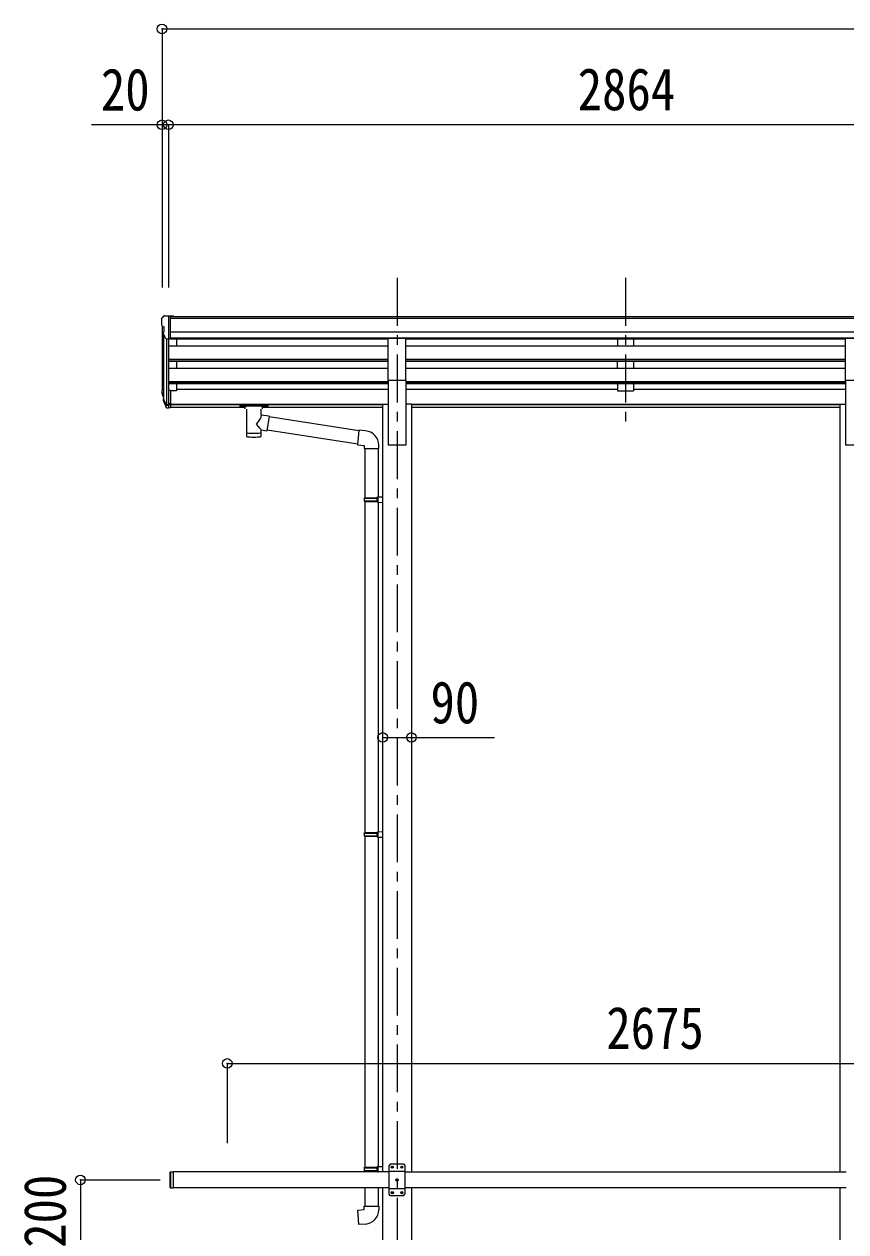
# Model space of a CAD drawing. Units: millimetres at full size, sheet at 1:30. Extents: x -8432 to 8432, y -5820 to 5820.
# Drawn here: x -522 to 2051, y -2825 to 955 of the extents above; entities that cross this region are included whole.
import ezdxf
from ezdxf.enums import TextEntityAlignment as Align

# ---------------------------------------------------------------- set-up
doc = ezdxf.new("R2010")
doc.units = ezdxf.units.MM
doc.header["$LTSCALE"] = 30
doc.header["$PDMODE"] = 32
doc.header["$PDSIZE"] = 30
doc.linetypes.add('CHAIN1', pattern=[8, 5, -1, 1, -1])
for name, color, linetype, lineweight in [('0-1_本体', 5, 'CHAIN1', 9), ('0-3_ELV2', 4, 'Continuous', 9), ('0-6_OTH_LINE', 6, 'Continuous', 9), ('0-9_OUTLINE', 7, 'Continuous', 9)]:
    doc.layers.add(name, color=color, linetype=linetype, lineweight=lineweight)
doc.styles.add('ＭＳ ゴシック', font='')
doc.styles.get('ＭＳ ゴシック').set_extended_font_data('MS Gothic')

msp = doc.modelspace()

# ---------------------------------------------------------------- linework, layer by layer
at = {"layer": '0-1_本体'}
for p, q in [((645.38, 161.49), (645.38, -3512.91)), ((1361.38, 161.49), (1361.38, -316.02))]:
    msp.add_line(p, q, dxfattribs=at)
at = {"layer": '0-3_ELV2'}
for p, q in [((-85.71, 41.52), (-89.78, 35.71)), ((-82.62, 42.09), (-84.96, 41.95)), ((-82.62, 42.09), (-64.12, 42.09)), ((-70.62, 42.09), (-70.62, -191.63)), ((-64.12, 42.09), (-54.12, 42)), ((-64.12, -29.9), (-64.12, 42.09)), ((-64.12, 40.49), (2776.88, 40.49)), ((-54.12, 40.49), (-54.12, 42)), ((-92.62, 32.72), (-92.62, 32.09)), ((-90.62, 11.51), (-90.62, -191.27)), ((-90.09, 10.9), (-84.77, 7.84)), ((-84.62, 7.58), (-84.62, -8.7)), ((-64.12, 35.27), (2776.88, 35.27)), ((-78.25, -29.08), (-87.25, -13.49)), ((-85.65, -16.26), (-85.65, -217.98)), ((-76.63, -30.42), (-76.63, -236.41)), ((-70.62, -30.9), (-75.83, -30.58)), ((-64.12, -29.9), (-70.62, -29.9)), ((-64.12, -8.26), (2786.88, -8.26)), ((-64.12, -26.11), (2786.88, -26.11)), ((-64.12, -29.36), (617.88, -29.36)), ((-45.62, -29.36), (-45.62, -51.43)), ((617.88, -160.34), (617.88, -28.54)), ((672.88, -28.54), (617.88, -28.54)), ((672.88, -160.34), (672.88, -28.54)), ((672.88, -29.36), (2049.88, -29.36)), ((1336.38, -29.46), (1336.38, -51.33)), ((1386.38, -29.46), (1386.38, -51.33)), ((2049.88, -160.34), (2049.88, -28.54)), ((2104.88, -28.54), (2049.88, -28.54)), ((-70.62, -51.43), (617.88, -51.43)), ((672.88, -51.43), (2049.88, -51.43)), ((1336.38, -51.33), (1386.38, -51.33)), ((-70.62, -93.3), (617.88, -93.3)), ((-70.62, -94.8), (617.88, -94.8)), ((-70.62, -99.12), (617.88, -99.12)), ((-45.62, -99.12), (-45.62, -121.53)), ((672.88, -93.3), (2049.88, -93.3)), ((672.88, -94.8), (2049.88, -94.8)), ((672.88, -99.12), (2049.88, -99.12)), ((1336.38, -121.43), (1336.38, -99.12)), ((1386.38, -99.12), (1386.38, -121.43)), ((-70.62, -121.53), (617.88, -121.53)), ((672.88, -121.53), (2049.88, -121.53)), ((1336.38, -121.43), (1386.38, -121.43)), ((-70.62, -163.41), (617.88, -163.41)), ((-70.62, -164.9), (617.88, -164.9)), ((-70.62, -169.22), (617.88, -169.22)), ((-45.62, -169.22), (-45.62, -192.27)), ((-45.62, -187.32), (617.88, -187.32)), ((617.88, -160.34), (617.88, -362.91)), ((672.88, -160.34), (617.88, -160.34)), ((672.88, -160.34), (672.88, -362.91)), ((672.88, -163.41), (2049.88, -163.41)), ((672.88, -164.9), (2049.88, -164.9)), ((672.88, -169.22), (2049.88, -169.22)), ((672.88, -187.32), (1336.38, -187.32)), ((1336.38, -169.22), (1336.38, -192.27)), ((1386.38, -169.22), (1386.38, -192.27)), ((1386.38, -187.32), (2049.88, -187.32)), ((2049.88, -160.34), (2049.88, -362.91)), ((2104.88, -160.34), (2049.88, -160.34)), ((-89.53, -205.82), (-85.65, -213.77)), ((-88.93, -204.45), (-85.65, -211.51)), ((-87.22, -217.1), (-86.88, -221.5)), ((-86.88, -221.5), (-78.07, -245.05)), ((-86.26, -220.94), (-78.07, -237.12)), ((-77.06, -235.99), (-84.81, -220.58)), ((-70.62, -191.63), (-70.62, -246.41)), ((-64.12, -191.63), (-70.62, -191.63)), ((-64.12, -191.63), (-64.12, -245.67)), ((-45.62, -192.27), (-64.12, -192.27)), ((1336.38, -192.27), (1386.38, -192.27)), ((-70.62, -236.67), (-75.76, -236.67)), ((-70.62, -238.47), (-75.47, -238.47)), ((-70.62, -246.41), (-75.47, -246.41)), ((-64.12, -231.77), (-70.62, -231.77)), ((-64.12, -236.65), (-70.62, -236.65)), ((-64.12, -245.67), (-70.62, -245.67)), ((-64.12, -234.34), (600.18, -234.34)), ((-64.12, -235.73), (600.18, -235.73)), ((-64.12, -243.42), (169.88, -243.42)), ((223.88, -243.42), (600.18, -243.42)), ((600.18, -233.91), (617.88, -233.91)), ((600.18, -233.91), (600.18, -2637.91)), ((690.58, -233.91), (672.88, -233.91)), ((690.58, -233.91), (690.58, -2637.91)), ((690.58, -234.34), (2032.18, -234.34)), ((690.58, -235.73), (2032.18, -235.73)), ((690.58, -243.42), (2032.18, -243.42)), ((2032.18, -233.91), (2049.88, -233.91)), ((2032.18, -233.91), (2032.18, -2637.91)), ((672.88, -362.91), (617.88, -362.91)), ((2104.88, -362.91), (2049.88, -362.91)), ((-65.62, -2639.91), (-63.62, -2637.91)), ((-65.62, -2639.91), (-65.62, -2685.91)), ((-63.62, -2637.91), (-63.62, -2687.91)), ((-63.62, -2637.91), (-55.62, -2637.91)), ((-55.62, -2637.91), (-55.62, -2687.91)), ((620.38, -2637.91), (-55.62, -2637.91)), ((625.38, -2612.91), (620.38, -2617.91)), ((620.38, -2707.91), (620.38, -2617.91)), ((620.38, -2635.61), (670.38, -2635.61)), ((625.38, -2612.91), (665.38, -2612.91)), ((629.12, -2623.33), (628.28, -2623.33)), ((631.64, -2622.49), (632.48, -2622.49)), ((659.12, -2623.33), (658.28, -2623.33)), ((661.64, -2622.49), (662.48, -2622.49)), ((665.38, -2612.91), (670.38, -2617.91)), ((670.38, -2617.91), (670.38, -2707.91)), ((670.38, -2637.91), (2052.38, -2637.91)), ((644.12, -2663.33), (643.28, -2663.33)), ((646.64, -2662.49), (647.48, -2662.49)), ((-65.62, -2685.91), (-63.62, -2687.91)), ((-63.62, -2687.91), (-55.62, -2687.91)), ((620.38, -2687.91), (-55.62, -2687.91)), ((600.38, -2687.91), (600.38, -3412.91)), ((620.38, -2690.21), (670.38, -2690.21)), ((625.38, -2712.91), (620.38, -2707.91)), ((665.38, -2712.91), (625.38, -2712.91)), ((629.12, -2703.33), (628.28, -2703.33)), ((631.64, -2702.49), (632.48, -2702.49)), ((659.12, -2703.33), (658.28, -2703.33)), ((661.64, -2702.49), (662.48, -2702.49)), ((665.38, -2712.91), (670.38, -2707.91)), ((2052.38, -2687.91), (670.38, -2687.91)), ((690.38, -2687.91), (690.38, -3412.91)), ((2032.38, -2687.91), (2032.38, -3412.91))]:
    msp.add_line(p, q, dxfattribs=at)
for points in [[(628.28, -2623.33), (628.28, -2622.49), (629.12, -2622.49)], [(629.96, -2621.65), (629.96, -2620.81), (630.8, -2620.81), (630.8, -2621.65)], [(630.8, -2624.17), (630.8, -2625.01), (629.96, -2625.01), (629.96, -2624.17)], [(632.48, -2622.49), (632.48, -2623.33), (631.64, -2623.33)], [(658.28, -2623.33), (658.28, -2622.49), (659.12, -2622.49)], [(659.96, -2621.65), (659.96, -2620.81), (660.8, -2620.81), (660.8, -2621.65)], [(660.8, -2624.17), (660.8, -2625.01), (659.96, -2625.01), (659.96, -2624.17)], [(662.48, -2622.49), (662.48, -2623.33), (661.64, -2623.33)], [(643.28, -2663.33), (643.28, -2662.49), (644.12, -2662.49)], [(644.96, -2661.65), (644.96, -2660.81), (645.8, -2660.81), (645.8, -2661.65)], [(645.8, -2664.17), (645.8, -2665.01), (644.96, -2665.01), (644.96, -2664.17)], [(647.48, -2662.49), (647.48, -2663.33), (646.64, -2663.33)], [(628.28, -2703.33), (628.28, -2702.49), (629.12, -2702.49)], [(629.96, -2701.65), (629.96, -2700.81), (630.8, -2700.81), (630.8, -2701.65)], [(630.8, -2704.17), (630.8, -2705.01), (629.96, -2705.01), (629.96, -2704.17)], [(632.48, -2702.49), (632.48, -2703.33), (631.64, -2703.33)], [(658.28, -2703.33), (658.28, -2702.49), (659.12, -2702.49)], [(659.96, -2701.65), (659.96, -2700.81), (660.8, -2700.81), (660.8, -2701.65)], [(660.8, -2704.17), (660.8, -2705.01), (659.96, -2705.01), (659.96, -2704.17)], [(662.48, -2702.49), (662.48, -2703.33), (661.64, -2703.33)]]:
    msp.add_lwpolyline(points, dxfattribs=at)
for centre in [(630.38, -2622.91), (660.38, -2622.91), (645.38, -2662.91), (630.38, -2702.91), (660.38, -2702.91)]:
    msp.add_circle(centre, 3.5, dxfattribs=at)
for centre, radius, start, end in [((-84.9, 40.95), 1, 93.5, 145), ((-89.62, 32.72), 3, 93, 180), ((109.38, 32.09), 202, 180, 184.94904), ((-85.72, 15.28), 6.18, 185.7035, 224.99897), ((-84.92, 7.58), 0.3, 0, 60), ((-84.65, -11.99), 3, 94.7167, 210), ((-84.92, -8.7), 0.3, 274.7167, 0), ((-75.65, -27.58), 3, 210, 266.5), ((-61.44, -196.71), 29.53, 186.50806, 197.98144), ((-60.04, -194.95), 30.41, 187.1552, 198.19734), ((629.12, -2621.65), 0.84, 270, 0), ((629.12, -2624.17), 0.84, 0, 90), ((631.64, -2621.65), 0.84, 180, 270), ((631.64, -2624.17), 0.84, 90, 180), ((659.12, -2621.65), 0.84, 270, 0), ((659.12, -2624.17), 0.84, 0, 90), ((661.64, -2621.65), 0.84, 180, 270), ((661.64, -2624.17), 0.84, 90, 180), ((644.12, -2661.65), 0.84, 270, 0), ((644.12, -2664.17), 0.84, 0, 90), ((646.64, -2661.65), 0.84, 180, 270), ((646.64, -2664.17), 0.84, 90, 180), ((629.12, -2701.65), 0.84, 270, 0), ((629.12, -2704.17), 0.84, 0, 90), ((631.64, -2701.65), 0.84, 180, 270), ((631.64, -2704.17), 0.84, 90, 180), ((659.12, -2701.65), 0.84, 270, 0), ((659.12, -2704.17), 0.84, 0, 90), ((661.64, -2701.65), 0.84, 180, 270), ((661.64, -2704.17), 0.84, 90, 180)]:
    msp.add_arc(centre, radius, start, end, dxfattribs=at)
for centre, major_axis, ratio, start_param, end_param in [((-1.97, -197.14), (-89.06, 1.43), 0.57596, 6.1962358, 6.3678173), ((-2.76, -190.46), (87.93, 4.42), 0.541684, 3.0659337, 3.2228513), ((-85.91, -217.1), (1.3, 0), 0.90356, 1.3700892, 3.347195), ((0.01, -200.91), (-89.07, 0), 0.90356, 0.2056023, 0.2515348), ((-0.71, -197.04), (-88.05, 0), 0.90356, 0.2662965, 0.3003836), ((-75.47, -235.76), (-3, 0), 0.90356, 0.5235988, 1.5707963), ((-75.47, -243.7), (3, 0), 0.90356, 3.6651914, 4.712389), ((-75.76, -235.31), (-1.5, 0), 0.90356, 0.5235988, 1.5707963)]:
    msp.add_ellipse(centre, major_axis=major_axis, ratio=ratio, start_param=start_param, end_param=end_param, dxfattribs=at)
at = {"layer": '0-6_OTH_LINE'}
for p, q in [((-90.62, 940.49), (5677.38, 940.49)), ((-90.62, 940.48), (-90.62, 130.91)), ((-90.62, 640.48), (-311.58, 640.48)), ((-90.62, 640.48), (-90.62, 130.91)), ((-70.62, 640.48), (-90.62, 640.48)), ((-70.62, 640.48), (-70.62, 130.91)), ((2793.38, 640.48), (-70.62, 640.48)), ((600.58, -1277.61), (690.58, -1277.61)), ((690.58, -1277.61), (951.08, -1277.61)), ((113.78, -2298.16), (113.78, -2548.16)), ((113.78, -2298.16), (2788.38, -2298.16)), ((-346.22, -2662.91), (-96.22, -2662.91)), ((-346.22, -2662.91), (-346.22, -2862.91))]:
    msp.add_line(p, q, dxfattribs=at)
for p in [(-90.62, 940.48), (-90.62, 640.48), (-70.62, 640.48), (600.58, -1277.61), (690.58, -1277.61), (113.78, -2298.16), (-346.22, -2662.91)]:
    msp.add_point(p, dxfattribs=at)
at = {"layer": '0-9_OUTLINE'}
for p, q in [((153.38, -236.51), (153.38, -242.27)), ((155.38, -235.85), (238.38, -235.85)), ((155.38, -238.03), (238.38, -238.03)), ((155.38, -242.93), (169.88, -242.93)), ((169.88, -248.58), (169.88, -242.03)), ((173.98, -249.5), (173.96, -334.94)), ((219.78, -268.24), (219.78, -249.5)), ((223.88, -248.58), (223.88, -242.03)), ((223.88, -242.93), (238.38, -242.93)), ((240.38, -236.51), (240.38, -242.27)), ((244.99, -272.15), (219.77, -268.24)), ((244.99, -272.15), (237.97, -317.41)), ((525.99, -317.8), (244.68, -274.16)), ((219.79, -334.94), (219.77, -314.27)), ((219.77, -314.58), (237.97, -317.41)), ((522.32, -359.74), (238.24, -315.67)), ((546.99, -317.76), (526.15, -315.94)), ((542.07, -373.51), (588.07, -373.51)), ((544.18, -373.51), (544.18, -526.98)), ((586.18, -373.51), (586.18, -524.42)), ((588.07, -373.51), (588.07, -362.59)), ((542.18, -528.98), (543.18, -526.98)), ((542.18, -528.98), (586.18, -528.98)), ((542.18, -528.98), (542.18, -536.98)), ((543.18, -526.98), (586.18, -526.98)), ((581.7, -528.98), (581.27, -526.98)), ((584.18, -524.48), (600.18, -524.01)), ((584.18, -526.48), (584.18, -524.48)), ((584.18, -526.48), (586.18, -526.48)), ((600.18, -524.01), (600.18, -541.95)), ((542.18, -536.98), (586.18, -536.98)), ((542.18, -536.98), (543.18, -538.98)), ((543.18, -538.98), (586.18, -538.98)), ((544.18, -538.98), (544.18, -1575.17)), ((584.18, -541.48), (584.18, -539.48)), ((584.18, -541.48), (600.18, -541.95)), ((586.18, -541.54), (586.18, -1572.61)), ((542.18, -1577.17), (543.18, -1575.17)), ((542.18, -1577.17), (586.18, -1577.17)), ((542.18, -1577.17), (542.18, -1585.17)), ((542.18, -1585.17), (586.18, -1585.17)), ((542.18, -1585.17), (543.18, -1587.17)), ((543.18, -1575.17), (586.18, -1575.17)), ((543.18, -1587.17), (586.18, -1587.17)), ((544.18, -1587.17), (544.18, -2623.35)), ((581.7, -1577.17), (581.27, -1575.17)), ((584.18, -1572.67), (600.18, -1572.2)), ((584.18, -1574.67), (584.18, -1572.67)), ((584.18, -1574.67), (586.18, -1574.67)), ((584.18, -1589.67), (584.18, -1587.67)), ((600.18, -1572.2), (600.18, -1590.14)), ((584.18, -1589.67), (600.18, -1590.14)), ((586.18, -1589.72), (586.18, -2620.79)), ((542.18, -2625.35), (543.18, -2623.35)), ((542.18, -2625.35), (586.18, -2625.35)), ((542.18, -2625.35), (542.18, -2633.35)), ((542.18, -2633.35), (586.18, -2633.35)), ((542.18, -2633.35), (543.18, -2635.35)), ((543.18, -2623.35), (586.18, -2623.35)), ((543.18, -2635.35), (586.18, -2635.35)), ((544.18, -2635.35), (544.18, -2637.91)), ((581.7, -2625.35), (581.27, -2623.35)), ((584.18, -2620.85), (600.18, -2620.38)), ((584.18, -2622.85), (584.18, -2620.85)), ((584.18, -2622.85), (586.18, -2622.85)), ((584.18, -2637.85), (584.18, -2635.85)), ((584.18, -2637.85), (586.18, -2637.91)), ((600.18, -2620.38), (600.18, -2637.91)), ((544.18, -2687.91), (544.18, -2745.35)), ((586.18, -2687.91), (586.18, -2745.35)), ((542.18, -2745.35), (588.18, -2745.35)), ((542.18, -2755.35), (542.18, -2745.35)), ((588.18, -2745.35), (588.18, -2756.27))]:
    msp.add_line(p, q, dxfattribs=at)
for points in [[(153.38, -236.51), (153.41, -236.32), (153.5, -236.18), (153.59, -236.09), (153.7, -236.02), (153.82, -235.98), (154.11, -235.92), (154.6, -235.87), (155.14, -235.85), (155.38, -235.85)], [(153.38, -242.27), (153.41, -242.46), (153.5, -242.6), (153.59, -242.69), (153.7, -242.76), (153.82, -242.8), (154.11, -242.86), (154.6, -242.91), (155.14, -242.93), (155.38, -242.93)], [(238.38, -235.85), (238.73, -235.85), (239.26, -235.88), (239.71, -235.93), (240.01, -236.01), (240.18, -236.1), (240.3, -236.24), (240.37, -236.42), (240.38, -236.51)], [(238.38, -242.93), (238.73, -242.93), (239.26, -242.9), (239.71, -242.85), (240.01, -242.78), (240.18, -242.68), (240.3, -242.54), (240.37, -242.36), (240.38, -242.27)], [(526.15, -315.94), (522.14, -361.77), (542.07, -363.51), (542.07, -373.51)], [(581.7, -528.98), (581.7, -536.98), (581.27, -538.98)], [(584.18, -539.48), (586.18, -539.48), (586.18, -526.48)], [(581.7, -1577.17), (581.7, -1585.17), (581.27, -1587.17)], [(584.18, -1587.67), (586.18, -1587.67), (586.18, -1574.67)], [(581.7, -2625.35), (581.7, -2633.35), (581.27, -2635.35)], [(584.18, -2635.85), (586.18, -2635.85), (586.18, -2622.85)], [(547.1, -2801.1), (526.26, -2802.92), (522.25, -2757.1), (542.18, -2755.35)]]:
    msp.add_lwpolyline(points, dxfattribs=at)
for centre, start, end in [((543.07, -362.59), 0, 85), ((543.18, -2756.27), 275, 0)]:
    msp.add_arc(centre, 45, start, end, dxfattribs=at)
for centre, major_axis, ratio, start_param, end_param in [((155.38, -238.24), (2, 0), 0.109601, 1.5707963, 3.1415927), ((196.88, -242.03), (27, 0), 0.070066, 6.2831853, 9.424778), ((207.88, -246.01), (16, 0), 0.361356, 6.2636979, 6.2831853), ((238.38, -238.24), (2, 0), 0.109601, 0, 1.5707963), ((196.87, -294.78), (-22.81, -26.62), 0.234429, 1.6855472, 3.1268519), ((199.43, -292.14), (20.32, -22.25), 0.045535, 0.0389954, 1.3075346), ((196.88, -334.94), (22.92, 0), 0.101955, 3.1415499, 6.2833984), ((196.88, -322.5), (22.91, 0), 0.122865, 3.1415927, 6.2831853)]:
    msp.add_ellipse(centre, major_axis=major_axis, ratio=ratio, start_param=start_param, end_param=end_param, dxfattribs=at)

# ---------------------------------------------------------------- texts
at = {"layer": '0-6_OTH_LINE', "color": 7, "style": 'ＭＳ ゴシック', "width": 0.85}
for s, p in [('20', (-282.11, 645.46)), ('2864', (1211.38, 646.48)), ('90', (750.18, -1273.16)), ('2675', (1301.08, -2292.16))]:
    msp.add_text(s, height=132, dxfattribs=at).set_placement(p, align=Align.BOTTOM_LEFT)
msp.add_text('200', height=132, rotation=90, dxfattribs=at).set_placement((-352.22, -2875.41), align=Align.BOTTOM_LEFT)

doc.saveas('drawing.dxf')
